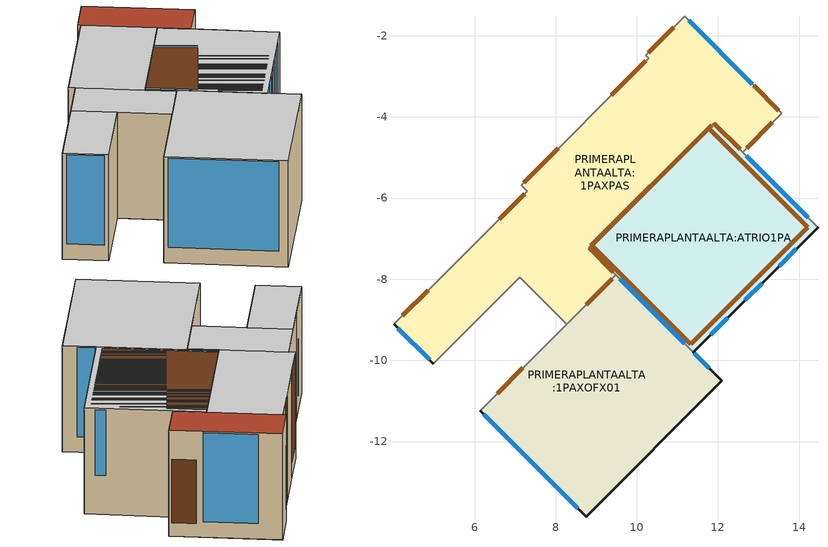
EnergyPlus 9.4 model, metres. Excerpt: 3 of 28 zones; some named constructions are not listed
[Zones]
PRIMERAPLANTAALTA:1PAXPAS
 floor to PLANTABAJA:PBXESX01 (01. Porcelanato/2cm-Hormigon/15cm_Reversed_Rev): 7.36,-5.77 7.22,-5.62 8.13,-4.7 8.28,-4.85 z3.45
 floor to PLANTABAJA:PBXBAX01 (02.Porcelanato/2cm-Aire/15cm-Gypsum/1.5cm_Reversed_Rev): 10.29,-2.55 10.22,-2.48 11.18,-1.52 11.25,-1.59 z3.45; 10.42,-2.71 10.27,-2.56 11.25,-1.59 11.4,-1.74 z3.45
 floor to PLANTABAJA:ASCENSOR (01. Porcelanato/2cm-Hormigon/15cm_Reversed_Rev): 8.28,-4.85 8.13,-4.7 9.31,-3.53 9.46,-3.68 z3.45
 floor to PLANTABAJA:PBXSEX01 (02.Porcelanato/2cm-Aire/15cm-Gypsum/1.5cm_Reversed_Rev): 11.88,-4.17 10.42,-2.71 10.44,-2.7 11.9,-4.15 z3.45; 12.61,-4.87 10.44,-2.7 11.4,-1.74 13.57,-3.91 z3.45; 9.46,-3.68 9.31,-3.53 10.27,-2.56 10.42,-2.71 z3.45; 8.36,-8.38 8.02,-8.03 8.82,-7.23 9.17,-7.57 z3.45; 8.02,-8.03 6.56,-6.57 10.42,-2.71 11.88,-4.17 z3.45
 floor to PLANTABAJA:PBXOFX03 (02.Porcelanato/2cm-Aire/15cm-Gypsum/1.5cm_Reversed_Rev): 8.27,-9.11 7.95,-8.79 9.17,-7.57 9.49,-7.89 z3.45
 floor to PLANTABAJA:PBXOFX02 (02.Porcelanato/2cm-Aire/15cm-Gypsum/1.5cm_Reversed_Rev): 4.98,-10.08 4.02,-9.11 6.14,-6.98 7.11,-7.95 z3.45; 7.95,-8.79 6.14,-6.98 6.56,-6.57 8.36,-8.38 z3.45
 floor to PLANTABAJA:PBXOFX01 (02.Porcelanato/2cm-Aire/15cm-Gypsum/1.5cm_Reversed_Rev): 7.36,-5.77 7.3,-5.83 7.15,-5.69 7.22,-5.62 z3.45
 wall outside (01.WA.ENL1.5-BLO15-EMP1.5): 4.02,-9.11 4.98,-10.08 z3.45:6.9
 wall to PRIMERAPLANTAALTA:1PAXDC (01. Gypsum/1.5cm-Bloque/15cm-Gysum/1.5cm_Rev): 7.15,-5.69 7.3,-5.83 5.34,-7.79 z3.45:6.9
 wall to PRIMERAPLANTAALTA:1PAXES (01. Gypsum/1.5cm-Bloque/15cm-Gysum/1.5cm): 10.22,-2.48 10.29,-2.55 9.31,-3.53 / 8.13,-4.7 7.15,-5.69 z3.45:6.9
 wall to PRIMERAPLANTAALTA:ASCENSOR (01. Gypsum/1.5cm-Bloque/15cm-Gysum/1.5cm): 9.31,-3.53 8.13,-4.7 z3.45:6.9
 wall to PRIMERAPLANTAALTA:1PAXSR (01. Gypsum/1.5cm-Bloque/15cm-Gysum/1.5cm_Rev): 11.18,-1.52 10.22,-2.48 z3.45:6.9
 wall to PRIMERAPLANTAALTA:1PAXOFX02 (01. Gypsum/1.5cm-Bloque/15cm-Gysum/1.5cm_Rev): 13.57,-3.91 11.18,-1.52 z3.45:6.9
 wall to PRIMERAPLANTAALTA:1PAXBAX02 (01. Gypsum/1.5cm-Bloque/15cm-Gysum/1.5cm): 5.34,-7.79 4.02,-9.11 z3.45:6.9
 wall to PRIMERAPLANTAALTA:1PAXBAX01 (01. Gypsum/1.5cm-Bloque/15cm-Gysum/1.5cm): 4.98,-10.08 7.11,-7.95 8.27,-9.11 z3.45:6.9
 wall to PRIMERAPLANTAALTA:1PAXOFX01 (01. Gypsum/1.5cm-Bloque/15cm-Gysum/1.5cm_Rev): 8.27,-9.11 9.49,-7.89 z3.45:6.9
 wall to PRIMERAPLANTAALTA:ATRIO1PA (01. Gypsum/1.5cm-Bloque/15cm-Gysum/1.5cm): 9.49,-7.89 8.82,-7.23 11.9,-4.15 12.61,-4.87 z3.45:6.9
 wall to PRIMERAPLANTAALTA:1PAXOFX03 (01. Gypsum/1.5cm-Bloque/15cm-Gysum/1.5cm_Rev): 12.61,-4.87 13.57,-3.91 z3.45:6.9
 window inside (Project internal glazing - 1003): 12.85,-3.19 11.28,-1.62 z3.96:6.86
 window (01.Vidrio Claro 6mm - 1002): 4.11,-9.21 4.89,-9.99 z3.96:6.86
 door inside (01.Madera/MDF/2cm_Rev): 7.23,-5.9 6.61,-6.52 / 10.91,-1.79 10.29,-2.42 z3.89:5.95
 door inside (IRTSurface): 10.23,-2.61 9.37,-3.46 / 8.07,-4.77 7.22,-5.62 z3.91:6.9; 9.42,-7.83 8.82,-7.23 / 8.87,-7.18 11.85,-4.2 / 11.9,-4.15 12.55,-4.8 z3.9:6.9
 door inside (01.Madera/MDF/2cm): 13.5,-3.84 12.88,-3.22 / 4.86,-8.27 4.22,-8.91 / 12.71,-4.77 13.34,-4.13 z3.89:5.95; 8.75,-8.62 9.39,-7.99 z3.92:6.32
 ceiling to SEGUNDAPLANTAALTA:2PAXSUM (02.Porcelanato/2cm-Aire/15cm-Gypsum/1.5cm_Reversed): 9.42,-7.96 9.49,-7.89 8.82,-7.23 8.76,-7.29 z6.9; 4.98,-10.08 7.11,-7.95 6.14,-6.98 4.02,-9.11 z6.9; 8.27,-9.11 9.42,-7.96 7.3,-5.83 6.14,-6.98 z6.9
 ceiling to SEGUNDAPLANTAALTA:2PAXPAS (02.Porcelanato/2cm-Aire/15cm-Gypsum/1.5cm_Reversed): 8.76,-7.29 11.9,-4.15 10.29,-2.55 7.15,-5.69 z6.9
 roof outside (01.Cubierta-OSB-Gres-Madera/CB): 12.61,-4.87 13.57,-3.91 11.18,-1.52 10.22,-2.48 z6.9
PRIMERAPLANTAALTA:ATRIO1PA
 floor to PLANTABAJA:PBXSEX01 (02.Porcelanato/2cm-Aire/15cm-Gypsum/1.5cm_Reversed_Rev): 11.39,-9.8 8.82,-7.23 11.9,-4.15 14.47,-6.72 z3.45
 wall outside (01.WA.ENL1.5-BLO15-EMP1.5): 11.39,-9.8 14.47,-6.72 z3.45:6.9
 wall to PRIMERAPLANTAALTA:1PAXOFX01 (01. Gypsum/1.5cm-Bloque/15cm-Gysum/1.5cm_Rev): 9.49,-7.89 11.39,-9.8 z3.45:6.9
 wall to PRIMERAPLANTAALTA:1PAXOFX03 (01. Gypsum/1.5cm-Bloque/15cm-Gysum/1.5cm_Rev): 14.47,-6.72 12.61,-4.87 z3.45:6.9
 window inside (Project internal glazing - 1003): 9.58,-7.99 11.18,-9.59 z4.56:6.86; 14.23,-6.49 12.7,-4.96 z4.72:6.86
 window (01.Vidrio Claro 6mm - 1002): 13.51,-7.68 13.94,-7.25 / 12.67,-8.52 13.09,-8.1 / 11.82,-9.37 12.24,-8.95 z3.92:6.9
 door inside (IRTSurface): 11.33,-9.6 14.21,-6.72 11.77,-4.28 8.89,-7.16 z6.9
 ceiling to SEGUNDAPLANTAALTA:ATRIO2PA (02.Porcelanato/2cm-Aire/15cm-Gypsum/1.5cm_Reversed): 11.39,-9.8 14.47,-6.72 11.9,-4.15 8.82,-7.23 z6.9
PRIMERAPLANTAALTA:1PAXOFX01
 floor outside (02.Porcelanato/2cm-Aire/15cm-Gypsum/1.5cm): 12.1,-10.5 8.75,-13.85 8.05,-13.14 11.39,-9.8 z3.45
 floor to PLANTABAJA:PBXOFX03 (02.Porcelanato/2cm-Aire/15cm-Gypsum/1.5cm_Reversed_Rev): 8.05,-13.14 6.14,-11.24 9.49,-7.89 11.39,-9.8 z3.45
 wall outside (01.WA.ENL1.5-BLO15-EMP1.5): 6.14,-11.24 8.75,-13.85 12.1,-10.5 11.39,-9.8 z3.45:6.9
 wall to PRIMERAPLANTAALTA:1PAXBAX01 (01. Gypsum/1.5cm-Bloque/15cm-Gysum/1.5cm): 8.27,-9.11 6.14,-11.24 z3.45:6.9
 window (01.Vidrio Claro 6mm - 1002): 11.79,-10.19 11.42,-9.83 / 6.23,-11.33 8.55,-13.64 z3.96:6.86
 door inside (01.Madera/MDF/2cm_Rev): 7.19,-10.18 6.56,-10.82 z3.89:5.95
 ceiling to SEGUNDAPLANTAALTA:2PAXSUM (02.Porcelanato/2cm-Aire/15cm-Gypsum/1.5cm_Reversed): 8.75,-13.85 12.1,-10.5 9.49,-7.89 6.14,-11.24 z6.9
[Schedule:Compact]
Off 24/7: Any Number, Through: 12/31, For: AllDays, Until: 24:00, 0
Horarios BaÃ±os: Fraction, Through: 09 Jan, For: AllDays, Until: 09:00, 0, Until: 10:00, 0.5, Until: 13:00, 1, Until: 14:00, 0.75, Until: 15:00, 1, Until: 16:00, 0.75, Until: 24:00, 0, Through: 13 Feb, For: Weekdays SummerDesignDay, Until: 07:00, 0, Until: 08:00, 0.25, Until: 09:00, 0.5, Until: 12:00, 1, Until: 14:00, 0.75, Until: 17:00, 1, Until: 18:00, 0.5, Until: 19:00, 0.25, Until: 24:00, 0, For: Weekends, Until: 09:00, 0, Until: 10:00, 0.5, Until: 13:00, 1, Until: 14:00, 0.75, Until: 15:00, 1, Until: 16:00, 0.75, Until: 24:00, 0, For: Holidays, Until: 09:00, 0, Until: 10:00, 0.5, Until: 13:00, 1, Until: 14:00, 0.75, Until: 15:00, 1, Until: 16:00, 0.75, Until: 24:00, 0, For: WinterDesignDay AllOtherDays, Until: 24:00, 0, Through: 20 Feb, For: AllDays, Until: 09:00, 0, Until: 10:00, 0.5, Until: 13:00, 1, Until: 14:00, 0.75, Until: 15:00, 1, Until: 16:00, 0.75, Until: 24:00, 0, Through: 20 Mar, For: Weekdays SummerDesignDay, Until: 07:00, 0, Until: 08:00, 0.25, Until: 09:00, 0.5, Until: 12:00, 1, Until: 14:00, 0.75, Until: 17:00, 1, Until: 18:00, 0.5, Until: 19:00, 0.25, Until: 24:00, 0, For: Weekends, Until: 09:00, 0, Until: 10:00, 0.5, Until: 13:00, 1, Until: 14:00, 0.75, Until: 15:00, 1, Until: 16:00, 0.75, Until: 24:00, 0, For: Holidays, Until: 09:00, 0, Until: 10:00, 0.5, Until: 13:00, 1, Until: 14:00, 0.75, Until: 15:00, 1, Until: 16:00, 0.75, Until: 24:00, 0, For: WinterDesignDay AllOtherDays, Until: 24:00, 0, Through: 03 Apr, For: AllDays, Until: 09:00, 0, Until: 10:00, 0.5, Until: 13:00, 1, Until: 14:00, 0.75, Until: 15:00, 1, Until: 16:00, 0.75, Until: 24:00, 0, Through: 29 May, For: Weekdays SummerDesignDay, Until: 07:00, 0, Until: 08:00, 0.25, Until: 09:00, 0.5, Until: 12:00, 1, Until: 14:00, 0.75, Until: 17:00, 1, Until: 18:00, 0.5, Until: 19:00, 0.25, Until: 24:00, 0, For: Weekends, Until: 09:00, 0, Until: 10:00, 0.5, Until: 13:00, 1, Until: 14:00, 0.75, Until: 15:00, 1, Until: 16:00, 0.75, Until: 24:00, 0, For: Holidays, Until: 09:00, 0, Until: 10:00, 0.5, Until: 13:00, 1, Until: 14:00, 0.75, Until: 15:00, 1, Until: 16:00, 0.75, Until: 24:00, 0, For: WinterDesignDay AllOtherDays, Until: 24:00, 0, Through: 05 Jun, For: AllDays, Until: 09:00, 0, Until: 10:00, 0.5, Until: 13:00, 1, Until: 14:00, 0.75, Until: 15:00, 1, Until: 16:00, 0.75, Until: 24:00, 0, Through: 24 Jul, For: Weekdays SummerDesignDay, Until: 07:00, 0, Until: 08:00, 0.25, Until: 09:00, 0.5, Until: 12:00, 1, Until: 14:00, 0.75, Until: 17:00, 1, Until: 18:00, 0.5, Until: 19:00, 0.25, Until: 24:00, 0, For: Weekends, Until: 09:00, 0, Until: 10:00, 0.5, Until: 13:00, 1, Until: 14:00, 0.75, Until: 15:00, 1, Until: 16:00, 0.75, Until: 24:00, 0, For: Holidays, Until: 09:00, 0, Until: 10:00, 0.5, Until: 13:00, 1, Until: 14:00, 0.75, Until: 15:00, 1, Until: 16:00, 0.75, Until: 24:00, 0, For: WinterDesignDay AllOtherDays, Until: 24:00, 0, Through: 04 Sep, For: AllDays, Until: 09:00, 0, Until: 10:00, 0.5, Until: 13:00, 1, Until: 14:00, 0.75, Until: 15:00, 1, Until: 16:00, 0.75, Until: 24:00, 0, Through: 23 Oct, For: Weekdays SummerDesignDay, Until: 07:00, 0, Until: 08:00, 0.25, Until: 09:00, 0.5, Until: 12:00, 1, Until: 14:00, 0.75, Until: 17:00, 1, Until: 18:00, 0.5, Until: 19:00, 0.25, Until: 24:00, 0, For: Weekends, Until: 09:00, 0, Until: 10:00, 0.5, Until: 13:00, 1, Until: 14:00, 0.75, Until: 15:00, 1, Until: 16:00, 0.75, Until: 24:00, 0, For: Holidays, Until: 09:00, 0, Until: 10:00, 0.5, Until: 13:00, 1, Until: 14:00, 0.75, Until: 15:00, 1, Until: 16:00, 0.75, Until: 24:00, 0, For: WinterDesignDay AllOtherDays, Until: 24:00, 0, Through: 30 Oct, For: AllDays, Until: 09:00, 0, Until: 10:00, 0.5, Until: 13:00, 1, Until: 14:00, 0.75, Until: 15:00, 1, Until: 16:00, 0.75, Until: 24:00, 0, Through: 22 Dec, For: Weekdays SummerDesignDay, Until: 07:00, 0, Until: 08:00, 0.25, Until: 09:00, 0.5, Until: 12:00, 1, Until: 14:00, 0.75, Until: 17:00, 1, Until: 18:00, 0.5, Until: 19:00, 0.25, Until: 24:00, 0, For: Weekends, Until: 09:00, 0, Until: 10:00, 0.5, Until: 13:00, 1, Until: 14:00, 0.75, Until: 15:00, 1, Until: 16:00, 0.75, Until: 24:00, 0, For: Holidays, Until: 09:00, 0, Until: 10:00, 0.5, Until: 13:00, 1, Until: 14:00, 0.75, Until: 15:00, 1, Until: 16:00, 0.75, Until: 24:00, 0, For: WinterDesignDay AllOtherDays, Until: 24:00, 0, Through: 31 Dec, For: AllDays, Until: 09:00, 0, Until: 10:00, 0.5, Until: 13:00, 1, Until: 14:00, 0.75, Until: 15:00, 1, Until: 16:00, 0.75, Until: 24:00, 0
20001: Any Number, Through: 12/31, For: Weekdays Weekends SummerDesignDays, Until: 24:00, 0, For: WinterDesignDays, Until: 24:00, 0, For: AllOtherDays, Until: 24:00, 0
20002: Any Number, Through: 12/31, For: Weekdays Weekends SummerDesignDays, Until: 24:00, 24, For: WinterDesignDays, Until: 24:00, 0, For: AllOtherDays, Until: 24:00, 24
20003: Any Number, Through: 12/31, For: Weekdays Weekends SummerDesignDays, Until: 24:00, 22, For: WinterDesignDays, Until: 24:00, 0, For: AllOtherDays, Until: 24:00, 22
[Schedule:Week:Daily]
Horario Circulacion_Jan; Horario Circulacion_Feb; Horario Circulacion_Mar; Horario Circulacion_Apr; Horario Circulacion_May; Horario Circulacion_Jun; Horario Circulacion_Jul; Horario Circulacion_Aug; Horario Circulacion_Sep; Horario Circulacion_Oct; Horario Circulacion_Nov; Horario Circulacion_Dec: 11, 1, 1, 1, 1, 1, 1, 11, 1, 11, 1, 1
[Schedule:Year]
Horario Circulacion: Any number, Horario Circulacion_Jan, 1, 1, 1, 31, Horario Circulacion_Feb, 2, 1, 2, 28, Horario Circulacion_Mar, 3, 1, 3, 31, Horario Circulacion_Apr, 4, 1, 4, 30, Horario Circulacion_May, 5, 1, 5, 31, Horario Circulacion_Jun, 6, 1, 6, 30, Horario Circulacion_Jul, 7, 1, 7, 31, Horario Circulacion_Aug, 8, 1, 8, 31, Horario Circulacion_Sep, 9, 1, 9, 30, Horario Circulacion_Oct, 10, 1, 10, 31, Horario Circulacion_Nov, 11, 1, 11, 30, Horario Circulacion_Dec, 12, 1, 12, 31
[AirflowNetwork:MultiZone:Surface:Crack] Reference crack conditions=Reference Crack Conditions
Name | Crack | Flow coeff (kg/s @ 1Pa) | Flow exponent
 | PRIMERAPLANTAALTA:1PAXPAS_Ceiling_1_0_0 | .000077 | .7
 | PRIMERAPLANTAALTA:1PAXPAS_Ceiling_1_0_1 | .0037113 | .7
 | PRIMERAPLANTAALTA:1PAXPAS_Ceiling_1_0_2 | .0044083 | .7
 | PRIMERAPLANTAALTA:1PAXPAS_Ceiling_1_1_0 | .0090709 | .7
 | PRIMERAPLANTAALTA:1PAXPAS_Roof_1_2_0 | .0004573 | .7
 | PRIMERAPLANTAALTA:1PAXPAS_Partition_2_0_0 | .010097 | .75
 | PRIMERAPLANTAALTA:1PAXPAS_Partition_10_0_0 | .0138006 | .75
 | PRIMERAPLANTAALTA:1PAXPAS_Wall_11_0_0 | .0001518 | .7
 | PRIMERAPLANTAALTA:1PAXPAS_Partition_12_0_0 | .0311535 | .75
 | PRIMERAPLANTAALTA:1PAXPAS_Partition_13_0_0 | .0169222 | .75
 | PRIMERAPLANTAALTA:1PAXPAS_Partition_14_0_0 | .0113324 | .75
 | PRIMERAPLANTAALTA:1PAXPAS_Partition_15_0_0 | .0021074 | .75
 | PRIMERAPLANTAALTA:1PAXPAS_Partition_16_0_0 | .0070547 | .75
 | PRIMERAPLANTAALTA:1PAXPAS_Partition_17_0_0 | .0022013 | .75
 | PRIMERAPLANTAALTA:1PAXPAS_Partition_18_0_0 | .0084703 | .75
 | PRIMERAPLANTAALTA:ATRIO1PA_Ceiling_1_0_0 | .0015712 | .7
 | PRIMERAPLANTAALTA:ATRIO1PA_Partition_5_0_0 | .0122619 | .75
 | PRIMERAPLANTAALTA:ATRIO1PA_Wall_6_0_0 | .0009674 | .7
 | PRIMERAPLANTAALTA:ATRIO1PA_Partition_7_0_0 | .0133298 | .75
 | PRIMERAPLANTAALTA:1PAXOFX01_ExtFloor_0_1_0 | .0033117 | 1
 | PRIMERAPLANTAALTA:1PAXOFX01_Ceiling_1_0_0 | .0157329 | .7
 | PRIMERAPLANTAALTA:1PAXOFX01_Wall_2_0_0 | .0001953 | .7
 | PRIMERAPLANTAALTA:1PAXOFX01_Wall_6_0_0 | .0003259 | .7
 | PRIMERAPLANTAALTA:1PAXOFX01_Wall_7_0_0 | .0016322 | .7
[AirflowNetwork:MultiZone:Zone] Ventilation Control Mode=Temperature
Name | Vent Temperature Schedule | Venting Availability Schedule
PRIMERAPLANTAALTA:1PAXPAS | 20002 | 20001
PRIMERAPLANTAALTA:ATRIO1PA | 20002 | Off 24/7
PRIMERAPLANTAALTA:1PAXOFX01 | 20003 | 20001
[AirflowNetwork:MultiZone:Surface]
Name | Leakage Component | Crack Actual Value or Window Open Factor for Ventilation (dimensionless) | Ventilation control mode | Crack Actual Value (dimensionless) | Venting Availability Schedule | Ventilation temp schedule
PRIMERAPLANTAALTA:1PAXPAS_Partition_5_0_0_0_0_0_Hole_10083 | PRIMERAPLANTAALTA:1PAXES_Partition_5_0_0_0_0_0_Hole | 1 | Constant
PRIMERAPLANTAALTA:1PAXPAS_Partition_7_0_0_0_0_0_Hole_10087 | PRIMERAPLANTAALTA:1PAXES_Partition_10_0_0_0_0_0_Hole | 1 | Constant
PRIMERAPLANTAALTA:1PAXPAS_Ceiling_1_0_0 | PRIMERAPLANTAALTA:1PAXPAS_Ceiling_1_0_0 |  |  | 1
PRIMERAPLANTAALTA:1PAXPAS_Ceiling_1_0_1 | PRIMERAPLANTAALTA:1PAXPAS_Ceiling_1_0_1 |  |  | 1
PRIMERAPLANTAALTA:1PAXPAS_Ceiling_1_0_2 | PRIMERAPLANTAALTA:1PAXPAS_Ceiling_1_0_2 |  |  | 1
PRIMERAPLANTAALTA:1PAXPAS_Ceiling_1_1_0 | PRIMERAPLANTAALTA:1PAXPAS_Ceiling_1_1_0 |  |  | 1
PRIMERAPLANTAALTA:1PAXPAS_Roof_1_2_0 | PRIMERAPLANTAALTA:1PAXPAS_Roof_1_2_0 |  |  | 1
PRIMERAPLANTAALTA:1PAXPAS_Partition_2_0_0 | PRIMERAPLANTAALTA:1PAXPAS_Partition_2_0_0 |  |  | 1
PRIMERAPLANTAALTA:1PAXOFX02_Partition_4_0_0_1_0_1_Win_10098 | PRIMERAPLANTAALTA:1PAXPAS_Partition_2_0_0_0_0_1_Win | 1 | Constant |  | Horario Circulacion
PRIMERAPLANTAALTA:1PAXOFX02_Partition_4_0_0_0_0_0_Door_10099 | PRIMERAPLANTAALTA:1PAXPAS_Partition_2_0_0_1_0_0_Door | 1 | Constant |  | Horario Circulacion
PRIMERAPLANTAALTA:1PAXPAS_Partition_10_0_0 | PRIMERAPLANTAALTA:1PAXPAS_Partition_10_0_0 |  |  | 1
PRIMERAPLANTAALTA:1PAXPAS_Partition_10_0_0_0_0_0_Door | PRIMERAPLANTAALTA:1PAXPAS_Partition_10_0_0_0_0_0_Door | 1 | Constant |  | Horario Circulacion
PRIMERAPLANTAALTA:1PAXPAS_Wall_11_0_0 | PRIMERAPLANTAALTA:1PAXPAS_Wall_11_0_0 |  |  | 1
PRIMERAPLANTAALTA:1PAXPAS_Wall_11_0_0_0_0_0_Win | PRIMERAPLANTAALTA:1PAXPAS_Wall_11_0_0_0_0_0_Win | 1 | NoVent
PRIMERAPLANTAALTA:1PAXPAS_Partition_12_0_0 | PRIMERAPLANTAALTA:1PAXPAS_Partition_12_0_0 |  |  | 1
PRIMERAPLANTAALTA:1PAXPAS_Partition_13_0_0 | PRIMERAPLANTAALTA:1PAXPAS_Partition_13_0_0 |  |  | 1
PRIMERAPLANTAALTA:1PAXPAS_Partition_14_0_0 | PRIMERAPLANTAALTA:1PAXPAS_Partition_14_0_0 |  |  | 1
PRIMERAPLANTAALTA:1PAXOFX01_Partition_4_0_0_0_0_0_Door_10105 | PRIMERAPLANTAALTA:1PAXPAS_Partition_14_0_0_0_0_0_Door | 1 | Constant |  | Horario Circulacion
PRIMERAPLANTAALTA:1PAXPAS_Partition_15_0_0 | PRIMERAPLANTAALTA:1PAXPAS_Partition_15_0_0 |  |  | 1
PRIMERAPLANTAALTA:1PAXPAS_Partition_15_0_0_0_0_0_Hole | PRIMERAPLANTAALTA:1PAXPAS_Partition_15_0_0_0_0_0_Hole | 1 | Constant
PRIMERAPLANTAALTA:1PAXPAS_Partition_16_0_0 | PRIMERAPLANTAALTA:1PAXPAS_Partition_16_0_0 |  |  | 1
PRIMERAPLANTAALTA:1PAXPAS_Partition_16_0_0_0_0_0_Hole | PRIMERAPLANTAALTA:1PAXPAS_Partition_16_0_0_0_0_0_Hole | 1 | Constant
PRIMERAPLANTAALTA:1PAXPAS_Partition_17_0_0 | PRIMERAPLANTAALTA:1PAXPAS_Partition_17_0_0 |  |  | 1
PRIMERAPLANTAALTA:1PAXPAS_Partition_17_0_0_0_0_0_Hole | PRIMERAPLANTAALTA:1PAXPAS_Partition_17_0_0_0_0_0_Hole | 1 | Constant
PRIMERAPLANTAALTA:1PAXPAS_Partition_18_0_0 | PRIMERAPLANTAALTA:1PAXPAS_Partition_18_0_0 |  |  | 1
PRIMERAPLANTAALTA:1PAXOFX03_Partition_4_0_0_0_0_0_Door_10113 | PRIMERAPLANTAALTA:1PAXPAS_Partition_18_0_0_0_0_0_Door | 1 | Constant |  | Horario Circulacion
PRIMERAPLANTAALTA:1PAXOFX01_Partition_5_0_0_0_0_0_Door_10120 | PRIMERAPLANTAALTA:1PAXBAX01_Partition_5_0_0_0_0_0_Door | 1 | Constant |  | Horarios BaÃ±os
PRIMERAPLANTAALTA:ATRIO1PA_Ceiling_1_0_0 | PRIMERAPLANTAALTA:ATRIO1PA_Ceiling_1_0_0 |  |  | 1
SEGUNDAPLANTAALTA:ATRIO2PA_Floor_0_0_0_0_0_0_Hole_10122 | PRIMERAPLANTAALTA:ATRIO1PA_Ceiling_1_0_0_0_0_0_Hole | 1 | Constant
PRIMERAPLANTAALTA:ATRIO1PA_Partition_5_0_0 | PRIMERAPLANTAALTA:ATRIO1PA_Partition_5_0_0 |  |  | 1
PRIMERAPLANTAALTA:1PAXOFX01_Partition_3_0_0_0_0_0_Win_10124 | PRIMERAPLANTAALTA:ATRIO1PA_Partition_5_0_0_0_0_0_Win | 1 | Constant |  | Off 24/7
PRIMERAPLANTAALTA:ATRIO1PA_Wall_6_0_0 | PRIMERAPLANTAALTA:ATRIO1PA_Wall_6_0_0 |  |  | 1
PRIMERAPLANTAALTA:ATRIO1PA_Wall_6_0_0_0_0_2_Win | PRIMERAPLANTAALTA:ATRIO1PA_Wall_6_0_0_0_0_2_Win | 1 | Constant |  | Off 24/7 | 20002
PRIMERAPLANTAALTA:ATRIO1PA_Wall_6_0_0_1_0_1_Win | PRIMERAPLANTAALTA:ATRIO1PA_Wall_6_0_0_1_0_1_Win | 1 | Constant |  | Off 24/7 | 20002
PRIMERAPLANTAALTA:ATRIO1PA_Wall_6_0_0_2_0_0_Win | PRIMERAPLANTAALTA:ATRIO1PA_Wall_6_0_0_2_0_0_Win | 1 | Constant |  | Off 24/7 | 20002
PRIMERAPLANTAALTA:ATRIO1PA_Partition_7_0_0 | PRIMERAPLANTAALTA:ATRIO1PA_Partition_7_0_0 |  |  | 1
PRIMERAPLANTAALTA:1PAXOFX03_Partition_5_0_0_0_0_0_Win_10126 | PRIMERAPLANTAALTA:ATRIO1PA_Partition_7_0_0_0_0_0_Win | 1 | Constant |  | Off 24/7
PRIMERAPLANTAALTA:1PAXOFX01_ExtFloor_0_1_0 | PRIMERAPLANTAALTA:1PAXOFX01_ExtFloor_0_1_0 |  |  | 1
PRIMERAPLANTAALTA:1PAXOFX01_Ceiling_1_0_0 | PRIMERAPLANTAALTA:1PAXOFX01_Ceiling_1_0_0 |  |  | 1
PRIMERAPLANTAALTA:1PAXOFX01_Wall_2_0_0 | PRIMERAPLANTAALTA:1PAXOFX01_Wall_2_0_0 |  |  | 1
PRIMERAPLANTAALTA:1PAXOFX01_Wall_2_0_0_0_0_0_Win | PRIMERAPLANTAALTA:1PAXOFX01_Wall_2_0_0_0_0_0_Win | 1 | NoVent
PRIMERAPLANTAALTA:1PAXOFX01_Wall_6_0_0 | PRIMERAPLANTAALTA:1PAXOFX01_Wall_6_0_0 |  |  | 1
PRIMERAPLANTAALTA:1PAXOFX01_Wall_6_0_0_0_0_0_Win | PRIMERAPLANTAALTA:1PAXOFX01_Wall_6_0_0_0_0_0_Win | 1 | NoVent
PRIMERAPLANTAALTA:1PAXOFX01_Wall_7_0_0 | PRIMERAPLANTAALTA:1PAXOFX01_Wall_7_0_0 |  |  | 1
[AirflowNetwork:MultiZone:ExternalNode]
Name | External Node Height | Wind Pressure Coefficient Values Object
PRIMERAPLANTAALTA:1PAXPAS_Roof_1_2_0 | 9.2 | PRIMERAPLANTAALTA:1PAXPAS_Roof_1_2_0
PRIMERAPLANTAALTA:1PAXPAS_Wall_11_0_0 | 6.9 | PRIMERAPLANTAALTA:1PAXPAS_Wall_11_0_0
PRIMERAPLANTAALTA:1PAXPAS_Wall_11_0_0_0_0_0_Win | 7.21 | PRIMERAPLANTAALTA:1PAXPAS_Wall_11_0_0_0_0_0_Win
PRIMERAPLANTAALTA:ATRIO1PA_Wall_6_0_0 | 6.9 | PRIMERAPLANTAALTA:ATRIO1PA_Wall_6_0_0
PRIMERAPLANTAALTA:ATRIO1PA_Wall_6_0_0_0_0_2_Win | 7.21 | PRIMERAPLANTAALTA:ATRIO1PA_Wall_6_0_0_0_0_2_Win
PRIMERAPLANTAALTA:ATRIO1PA_Wall_6_0_0_1_0_1_Win | 7.21 | PRIMERAPLANTAALTA:ATRIO1PA_Wall_6_0_0_1_0_1_Win
PRIMERAPLANTAALTA:ATRIO1PA_Wall_6_0_0_2_0_0_Win | 7.21 | PRIMERAPLANTAALTA:ATRIO1PA_Wall_6_0_0_2_0_0_Win
PRIMERAPLANTAALTA:1PAXOFX01_ExtFloor_0_1_0 | 4.6 | PRIMERAPLANTAALTA:1PAXOFX01_ExtFloor_0_1_0
PRIMERAPLANTAALTA:1PAXOFX01_Wall_2_0_0 | 6.9 | PRIMERAPLANTAALTA:1PAXOFX01_Wall_2_0_0
PRIMERAPLANTAALTA:1PAXOFX01_Wall_2_0_0_0_0_0_Win | 7.21 | PRIMERAPLANTAALTA:1PAXOFX01_Wall_2_0_0_0_0_0_Win
PRIMERAPLANTAALTA:1PAXOFX01_Wall_6_0_0 | 6.9 | PRIMERAPLANTAALTA:1PAXOFX01_Wall_6_0_0
PRIMERAPLANTAALTA:1PAXOFX01_Wall_6_0_0_0_0_0_Win | 7.21 | PRIMERAPLANTAALTA:1PAXOFX01_Wall_6_0_0_0_0_0_Win
PRIMERAPLANTAALTA:1PAXOFX01_Wall_7_0_0 | 6.9 | PRIMERAPLANTAALTA:1PAXOFX01_Wall_7_0_0
[AirflowNetwork:MultiZone:WindPressureCoefficientValues] CP Array=Cp Data
Name | Wind direction #1 (deg) | Wind direction #2 (deg) | Wind direction #3 (deg) | Wind direction #4 (deg) | Wind direction #5 (deg) | Wind direction #6 (deg) | Wind direction #7 (deg) | Wind direction #8 (deg)
PRIMERAPLANTAALTA:1PAXPAS_Roof_1_2_0 | -.5 | -.6 | -.5 | .3 | -.5 | -.6 | -.5 | -.5
PRIMERAPLANTAALTA:1PAXPAS_Wall_11_0_0; PRIMERAPLANTAALTA:1PAXPAS_Wall_11_0_0_0_0_0_Win; PRIMERAPLANTAALTA:1PAXOFX01_Wall_6_0_0; PRIMERAPLANTAALTA:1PAXOFX01_Wall_6_0_0_0_0_0_Win | -.35 | -.2 | -.35 | -.3 | .1 | .4 | .1 | -.3
PRIMERAPLANTAALTA:ATRIO1PA_Wall_6_0_0; PRIMERAPLANTAALTA:ATRIO1PA_Wall_6_0_0_0_0_2_Win; PRIMERAPLANTAALTA:ATRIO1PA_Wall_6_0_0_1_0_1_Win; PRIMERAPLANTAALTA:ATRIO1PA_Wall_6_0_0_2_0_0_Win; PRIMERAPLANTAALTA:1PAXOFX01_Wall_7_0_0 | -.35 | -.3 | .1 | .4 | .1 | -.3 | -.35 | -.2
PRIMERAPLANTAALTA:1PAXOFX01_ExtFloor_0_1_0 | -.5 | -.6 | -.5 | -.5 | -.5 | -.6 | -.5 | .3
PRIMERAPLANTAALTA:1PAXOFX01_Wall_2_0_0; PRIMERAPLANTAALTA:1PAXOFX01_Wall_2_0_0_0_0_0_Win | .1 | .4 | .1 | -.3 | -.35 | -.2 | -.35 | -.3
[AirflowNetwork:MultiZone:Component:DetailedOpening] Type of large vertical opening (LVO)=NonPivoted; Extra crack length for LVO type 1 with multiple openable parts (m)=0; Number of Opening Factor Values=2; Opening factor #1 (dimensionless)=0; Width factor for opening factor #1 (dimensionless)=0; Opening factor #2 (dimensionless)=1; Opening factor #3 (dimensionless)=0; Discharge coefficient for Opening factor #3 (dimensionless)=0; Width factor for Opening factor #3 (dimensionless)=0; Height factor for Opening factor #3 (dimensionless)=0; Start height factor for Opening factor #3 (dimensionless)=0; Opening factor #4 (dimensionless)=0; Discharge coefficient for Opening factor #4 (dimensionless)=0; Width factor for Opening factor #4 (dimensionless)=0; Height factor for Opening factor #4 (dimensionless)=0; Start height factor for Opening factor #4 (dimensionless)=0
Name | Air Mass Flow Coefficient When Window or Door Is Closed (kg/s @ 1Pa per m crack) | Air Mass Flow Exponent When Window or Door Is Closed (dimensionless) | Discharge coefficient for opening factor #1 (dimensionless) | Height factor for opening factor #1 (dimensionless) | Start height factor for opening factor #1 (dimensionless) | Discharge coefficient for Opening factor #2 (dimensionless) | Width factor for Opening factor #2 (dimensionless) | Height factor for Opening factor #2 (dimensionless) | Start height factor for Opening factor #2 (dimensionless)
PRIMERAPLANTAALTA:1PAXPAS_Partition_2_0_0_0_0_1_Win; PRIMERAPLANTAALTA:ATRIO1PA_Partition_5_0_0_0_0_0_Win; PRIMERAPLANTAALTA:ATRIO1PA_Partition_7_0_0_0_0_0_Win | .0014 | .65 | 0.65 | 1 | 0 | 0.65 | 1e-08 | 1 | 0
PRIMERAPLANTAALTA:1PAXPAS_Partition_2_0_0_1_0_0_Door; PRIMERAPLANTAALTA:1PAXPAS_Partition_10_0_0_0_0_0_Door; PRIMERAPLANTAALTA:1PAXPAS_Partition_14_0_0_0_0_0_Door; PRIMERAPLANTAALTA:1PAXPAS_Partition_18_0_0_0_0_0_Door | .02 | .6 | .65 | 1 | 0 | .65 | .025 | 1 | 0
PRIMERAPLANTAALTA:1PAXPAS_Wall_11_0_0_0_0_0_Win; PRIMERAPLANTAALTA:1PAXOFX01_Wall_2_0_0_0_0_0_Win; PRIMERAPLANTAALTA:1PAXOFX01_Wall_6_0_0_0_0_0_Win | .00014 | .65 | .65 | 0 | 0 | .65 | 1e-08 | 1 | 0
PRIMERAPLANTAALTA:1PAXPAS_Partition_15_0_0_0_0_0_Hole; PRIMERAPLANTAALTA:1PAXPAS_Partition_16_0_0_0_0_0_Hole; PRIMERAPLANTAALTA:1PAXPAS_Partition_17_0_0_0_0_0_Hole | 1e-08 | 1 | .65 | 1 | 0 | .65 | 1 | 1 | 0
PRIMERAPLANTAALTA:ATRIO1PA_Wall_6_0_0_0_0_2_Win; PRIMERAPLANTAALTA:ATRIO1PA_Wall_6_0_0_1_0_1_Win; PRIMERAPLANTAALTA:ATRIO1PA_Wall_6_0_0_2_0_0_Win | .00014 | .65 | 0.65 | .05 | .95 | 0.65 | 1 | .05 | .95
[AirflowNetwork:MultiZone:Component:HorizontalOpening]
PRIMERAPLANTAALTA:ATRIO1PA_Ceiling_1_0_0_0_0_0_Hole: Air Mass Flow Coefficient When Window or Door Is Closed (kg/s @ 1Pa per m crack)=1e-08; Air Mass Flow Exponent When Window or Door Is Closed (dimensionless)=0.5; Sloping Plane Angle (open)=90; Discharge coefficient for opening (dimensionless)=.65
